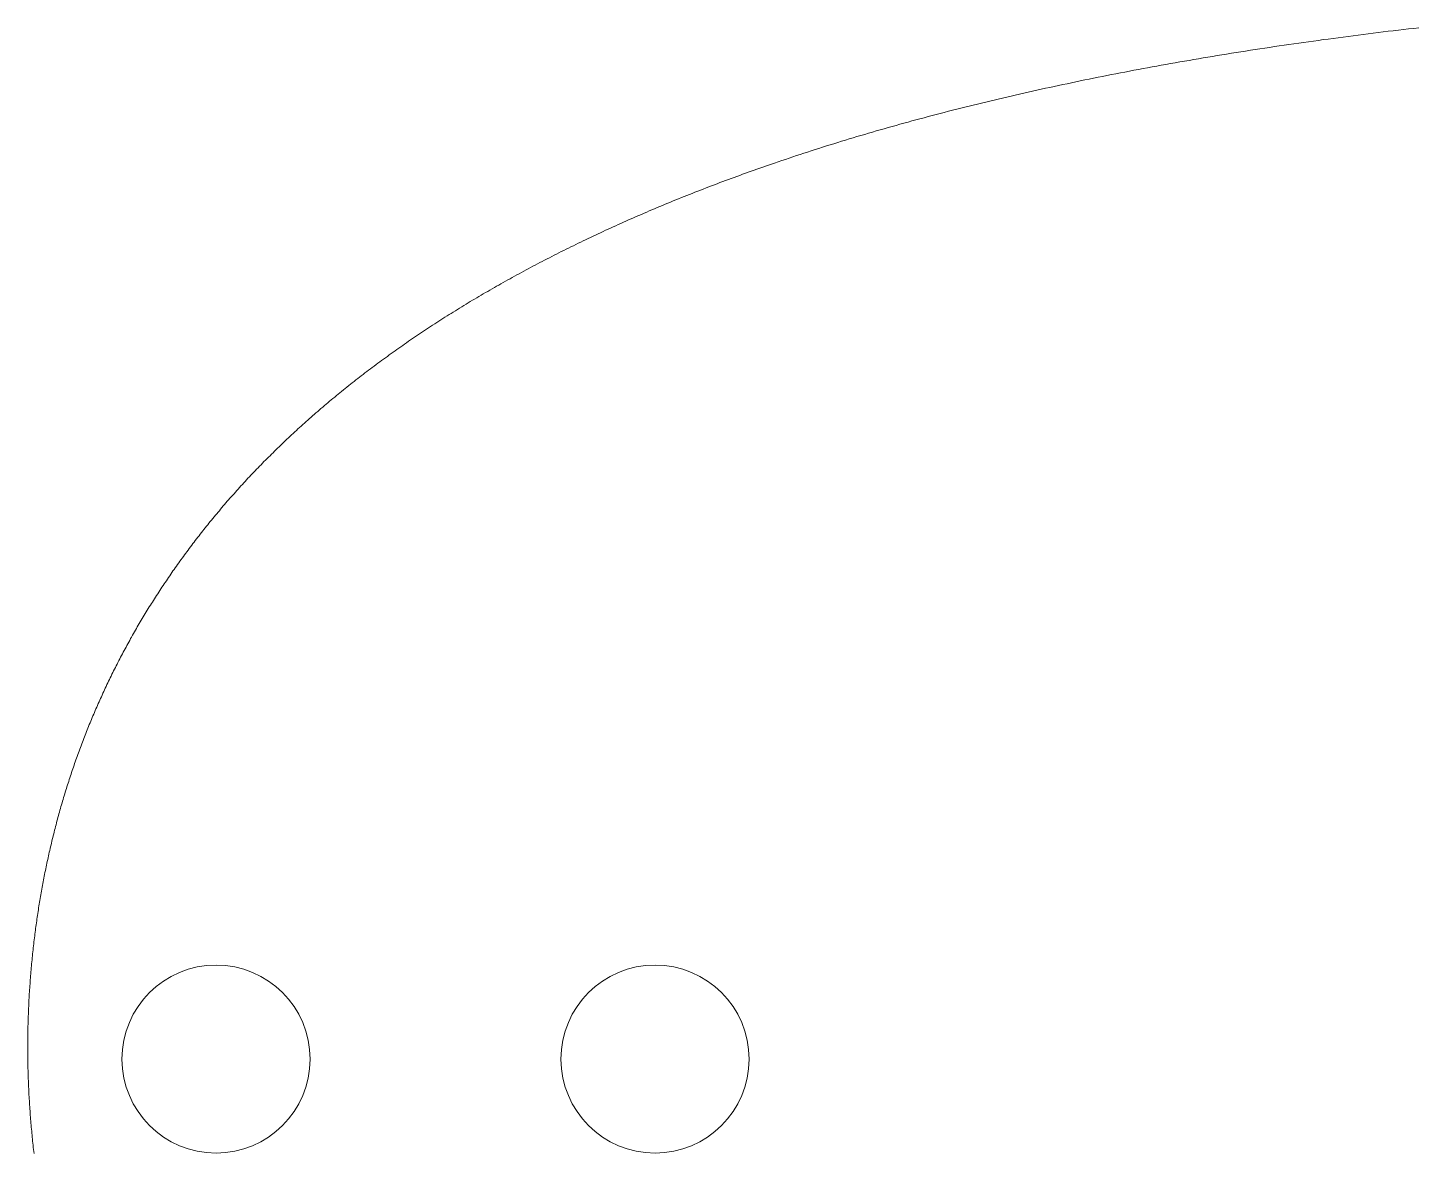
# Model space of a CAD drawing. Header units: millimetres. Extents: x -62 to 62, y -17 to 52.
# Drawn here: x -62 to -39.86, y -1.5 to 16.45 of the extents above; entities that cross this region are included whole.
import ezdxf

# ---------------------------------------------------------------- set-up
doc = ezdxf.new("R2010")
doc.units = ezdxf.units.MM
doc.layers.get('0').update_dxf_attribs({"lineweight": 5, "true_color": 0xffffff})

msp = doc.modelspace()

# ---------------------------------------------------------------- linework, layer by layer
for p, q in [((-40.309, 16.391), (-40.389, 16.381)), ((-40.228, 16.4), (-40.309, 16.391)), ((-40.147, 16.41), (-40.228, 16.4)), ((-40.066, 16.419), (-40.147, 16.41)), ((-39.984, 16.429), (-40.066, 16.419)), ((-39.903, 16.438), (-39.984, 16.429)), ((-39.821, 16.448), (-39.903, 16.438)), ((-41.969, 16.169), (-42.046, 16.158)), ((-41.891, 16.181), (-41.969, 16.169)), ((-41.814, 16.192), (-41.891, 16.181)), ((-41.736, 16.203), (-41.814, 16.192)), ((-41.658, 16.214), (-41.736, 16.203)), ((-41.58, 16.225), (-41.658, 16.214)), ((-41.501, 16.236), (-41.58, 16.225)), ((-41.423, 16.247), (-41.501, 16.236)), ((-41.344, 16.258), (-41.423, 16.247)), ((-41.266, 16.268), (-41.344, 16.258)), ((-41.187, 16.279), (-41.266, 16.268)), ((-41.108, 16.289), (-41.187, 16.279)), ((-41.029, 16.3), (-41.108, 16.289)), ((-40.949, 16.31), (-41.029, 16.3)), ((-40.87, 16.321), (-40.949, 16.31)), ((-40.79, 16.331), (-40.87, 16.321)), ((-40.71, 16.341), (-40.79, 16.331)), ((-40.63, 16.351), (-40.71, 16.341)), ((-40.55, 16.361), (-40.63, 16.351)), ((-40.47, 16.371), (-40.55, 16.361)), ((-40.389, 16.381), (-40.47, 16.371)), ((-43.41, 15.941), (-43.484, 15.928)), ((-43.336, 15.954), (-43.41, 15.941)), ((-43.261, 15.966), (-43.336, 15.954)), ((-43.186, 15.979), (-43.261, 15.966)), ((-43.111, 15.991), (-43.186, 15.979)), ((-43.036, 16.004), (-43.111, 15.991)), ((-42.961, 16.016), (-43.036, 16.004)), ((-42.886, 16.028), (-42.961, 16.016)), ((-42.81, 16.04), (-42.886, 16.028)), ((-42.734, 16.053), (-42.81, 16.04)), ((-42.659, 16.065), (-42.734, 16.053)), ((-42.583, 16.077), (-42.659, 16.065)), ((-42.506, 16.088), (-42.583, 16.077)), ((-42.43, 16.1), (-42.506, 16.088)), ((-42.354, 16.112), (-42.43, 16.1)), ((-42.277, 16.124), (-42.354, 16.112)), ((-42.2, 16.135), (-42.277, 16.124)), ((-42.123, 16.147), (-42.2, 16.135)), ((-42.046, 16.158), (-42.123, 16.147)), ((-44.579, 15.728), (-44.651, 15.714)), ((-44.507, 15.742), (-44.579, 15.728)), ((-44.435, 15.756), (-44.507, 15.742)), ((-44.363, 15.77), (-44.435, 15.756)), ((-44.291, 15.783), (-44.363, 15.77)), ((-44.218, 15.797), (-44.291, 15.783)), ((-44.146, 15.81), (-44.218, 15.797)), ((-44.073, 15.824), (-44.146, 15.81)), ((-44, 15.837), (-44.073, 15.824)), ((-43.927, 15.85), (-44, 15.837)), ((-43.853, 15.863), (-43.927, 15.85)), ((-43.78, 15.877), (-43.853, 15.863)), ((-43.706, 15.89), (-43.78, 15.877)), ((-43.632, 15.903), (-43.706, 15.89)), ((-43.558, 15.915), (-43.632, 15.903)), ((-43.484, 15.928), (-43.558, 15.915)), ((-45.638, 15.512), (-45.707, 15.497)), ((-45.568, 15.527), (-45.638, 15.512)), ((-45.499, 15.541), (-45.568, 15.527)), ((-45.429, 15.556), (-45.499, 15.541)), ((-45.359, 15.571), (-45.429, 15.556)), ((-45.289, 15.586), (-45.359, 15.571)), ((-45.219, 15.6), (-45.289, 15.586)), ((-45.148, 15.615), (-45.219, 15.6)), ((-45.078, 15.629), (-45.148, 15.615)), ((-45.007, 15.644), (-45.078, 15.629)), ((-44.936, 15.658), (-45.007, 15.644)), ((-44.865, 15.672), (-44.936, 15.658)), ((-44.794, 15.686), (-44.865, 15.672)), ((-44.722, 15.7), (-44.794, 15.686)), ((-44.651, 15.714), (-44.722, 15.7)), ((-46.66, 15.279), (-46.727, 15.263)), ((-46.593, 15.295), (-46.66, 15.279)), ((-46.526, 15.311), (-46.593, 15.295)), ((-46.459, 15.327), (-46.526, 15.311)), ((-46.391, 15.343), (-46.459, 15.327)), ((-46.323, 15.358), (-46.391, 15.343)), ((-46.256, 15.374), (-46.323, 15.358)), ((-46.188, 15.39), (-46.256, 15.374)), ((-46.119, 15.405), (-46.188, 15.39)), ((-46.051, 15.421), (-46.119, 15.405)), ((-45.983, 15.436), (-46.051, 15.421)), ((-45.914, 15.451), (-45.983, 15.436)), ((-45.845, 15.466), (-45.914, 15.451)), ((-45.776, 15.482), (-45.845, 15.466)), ((-45.707, 15.497), (-45.776, 15.482)), ((-47.517, 15.064), (-47.581, 15.047)), ((-47.452, 15.081), (-47.517, 15.064)), ((-47.387, 15.098), (-47.452, 15.081)), ((-47.321, 15.115), (-47.387, 15.098)), ((-47.256, 15.132), (-47.321, 15.115)), ((-47.19, 15.148), (-47.256, 15.132)), ((-47.125, 15.165), (-47.19, 15.148)), ((-47.059, 15.181), (-47.125, 15.165)), ((-46.993, 15.198), (-47.059, 15.181)), ((-46.927, 15.214), (-46.993, 15.198)), ((-46.86, 15.231), (-46.927, 15.214)), ((-46.794, 15.247), (-46.86, 15.231)), ((-46.727, 15.263), (-46.794, 15.247)), ((-48.346, 14.838), (-48.408, 14.82)), ((-48.283, 14.856), (-48.346, 14.838)), ((-48.22, 14.873), (-48.283, 14.856)), ((-48.157, 14.891), (-48.22, 14.873)), ((-48.094, 14.909), (-48.157, 14.891)), ((-48.03, 14.926), (-48.094, 14.909)), ((-47.966, 14.944), (-48.03, 14.926)), ((-47.903, 14.961), (-47.966, 14.944)), ((-47.839, 14.979), (-47.903, 14.961)), ((-47.775, 14.996), (-47.839, 14.979)), ((-47.71, 15.013), (-47.775, 14.996)), ((-47.646, 15.03), (-47.71, 15.013)), ((-47.581, 15.047), (-47.646, 15.03)), ((-49.087, 14.618), (-49.147, 14.599)), ((-49.026, 14.637), (-49.087, 14.618)), ((-48.965, 14.656), (-49.026, 14.637)), ((-48.904, 14.674), (-48.965, 14.656)), ((-48.842, 14.693), (-48.904, 14.674)), ((-48.781, 14.711), (-48.842, 14.693)), ((-48.719, 14.729), (-48.781, 14.711)), ((-48.657, 14.748), (-48.719, 14.729)), ((-48.595, 14.766), (-48.657, 14.748)), ((-48.533, 14.784), (-48.595, 14.766)), ((-48.471, 14.802), (-48.533, 14.784)), ((-48.408, 14.82), (-48.471, 14.802)), ((-49.745, 14.408), (-49.804, 14.389)), ((-49.686, 14.428), (-49.745, 14.408)), ((-49.627, 14.447), (-49.686, 14.428)), ((-49.567, 14.466), (-49.627, 14.447)), ((-49.508, 14.485), (-49.567, 14.466)), ((-49.448, 14.505), (-49.508, 14.485)), ((-49.388, 14.524), (-49.448, 14.505)), ((-49.328, 14.543), (-49.388, 14.524)), ((-49.268, 14.562), (-49.328, 14.543)), ((-49.208, 14.581), (-49.268, 14.562)), ((-49.147, 14.599), (-49.208, 14.581)), ((-50.421, 14.177), (-50.466, 14.16)), ((-50.374, 14.193), (-50.421, 14.177)), ((-50.328, 14.209), (-50.374, 14.193)), ((-50.282, 14.225), (-50.328, 14.209)), ((-50.236, 14.242), (-50.282, 14.225)), ((-50.189, 14.258), (-50.236, 14.242)), ((-50.143, 14.274), (-50.189, 14.258)), ((-50.096, 14.29), (-50.143, 14.274)), ((-50.038, 14.31), (-50.096, 14.29)), ((-49.98, 14.33), (-50.038, 14.31)), ((-49.921, 14.349), (-49.98, 14.33)), ((-49.863, 14.369), (-49.921, 14.349)), ((-49.804, 14.389), (-49.863, 14.369)), ((-51.009, 13.961), (-51.054, 13.944)), ((-50.965, 13.978), (-51.009, 13.961)), ((-50.92, 13.994), (-50.965, 13.978)), ((-50.875, 14.011), (-50.92, 13.994)), ((-50.83, 14.028), (-50.875, 14.011)), ((-50.785, 14.045), (-50.83, 14.028)), ((-50.74, 14.061), (-50.785, 14.045)), ((-50.695, 14.078), (-50.74, 14.061)), ((-50.649, 14.094), (-50.695, 14.078)), ((-50.604, 14.111), (-50.649, 14.094)), ((-50.558, 14.127), (-50.604, 14.111)), ((-50.512, 14.144), (-50.558, 14.127)), ((-50.466, 14.16), (-50.512, 14.144)), ((-51.58, 13.738), (-51.623, 13.72)), ((-51.537, 13.755), (-51.58, 13.738)), ((-51.494, 13.773), (-51.537, 13.755)), ((-51.45, 13.79), (-51.494, 13.773)), ((-51.407, 13.807), (-51.45, 13.79)), ((-51.363, 13.824), (-51.407, 13.807)), ((-51.319, 13.842), (-51.363, 13.824)), ((-51.275, 13.859), (-51.319, 13.842)), ((-51.231, 13.876), (-51.275, 13.859)), ((-51.187, 13.893), (-51.231, 13.876)), ((-51.143, 13.91), (-51.187, 13.893)), ((-51.098, 13.927), (-51.143, 13.91)), ((-51.054, 13.944), (-51.098, 13.927)), ((-52.133, 13.508), (-52.175, 13.49)), ((-52.091, 13.526), (-52.133, 13.508)), ((-52.049, 13.544), (-52.091, 13.526)), ((-52.007, 13.562), (-52.049, 13.544)), ((-51.965, 13.58), (-52.007, 13.562)), ((-51.922, 13.597), (-51.965, 13.58)), ((-51.88, 13.615), (-51.922, 13.597)), ((-51.837, 13.633), (-51.88, 13.615)), ((-51.795, 13.65), (-51.837, 13.633)), ((-51.752, 13.668), (-51.795, 13.65)), ((-51.709, 13.685), (-51.752, 13.668)), ((-51.666, 13.703), (-51.709, 13.685)), ((-51.623, 13.72), (-51.666, 13.703)), ((-52.627, 13.29), (-52.668, 13.272)), ((-52.586, 13.309), (-52.627, 13.29)), ((-52.546, 13.327), (-52.586, 13.309)), ((-52.505, 13.345), (-52.546, 13.327)), ((-52.464, 13.364), (-52.505, 13.345)), ((-52.423, 13.382), (-52.464, 13.364)), ((-52.382, 13.4), (-52.423, 13.382)), ((-52.341, 13.418), (-52.382, 13.4)), ((-52.299, 13.436), (-52.341, 13.418)), ((-52.258, 13.454), (-52.299, 13.436)), ((-52.216, 13.472), (-52.258, 13.454)), ((-52.175, 13.49), (-52.216, 13.472)), ((-53.106, 13.067), (-53.146, 13.048)), ((-53.067, 13.086), (-53.106, 13.067)), ((-53.028, 13.105), (-53.067, 13.086)), ((-52.988, 13.123), (-53.028, 13.105)), ((-52.948, 13.142), (-52.988, 13.123)), ((-52.908, 13.161), (-52.948, 13.142)), ((-52.869, 13.179), (-52.908, 13.161)), ((-52.829, 13.198), (-52.869, 13.179)), ((-52.789, 13.217), (-52.829, 13.198)), ((-52.748, 13.235), (-52.789, 13.217)), ((-52.708, 13.254), (-52.748, 13.235)), ((-52.668, 13.272), (-52.708, 13.254)), ((-53.533, 12.858), (-53.571, 12.838)), ((-53.494, 12.877), (-53.533, 12.858)), ((-53.456, 12.896), (-53.494, 12.877)), ((-53.418, 12.915), (-53.456, 12.896)), ((-53.379, 12.934), (-53.418, 12.915)), ((-53.34, 12.953), (-53.379, 12.934)), ((-53.302, 12.972), (-53.34, 12.953)), ((-53.263, 12.991), (-53.302, 12.972)), ((-53.224, 13.01), (-53.263, 12.991)), ((-53.185, 13.029), (-53.224, 13.01)), ((-53.146, 13.048), (-53.185, 13.029)), ((-53.983, 12.624), (-54.02, 12.605)), ((-53.946, 12.644), (-53.983, 12.624)), ((-53.909, 12.663), (-53.946, 12.644)), ((-53.872, 12.683), (-53.909, 12.663)), ((-53.835, 12.703), (-53.872, 12.683)), ((-53.797, 12.722), (-53.835, 12.703)), ((-53.76, 12.742), (-53.797, 12.722)), ((-53.722, 12.761), (-53.76, 12.742)), ((-53.685, 12.78), (-53.722, 12.761)), ((-53.647, 12.8), (-53.685, 12.78)), ((-53.609, 12.819), (-53.647, 12.8)), ((-53.571, 12.838), (-53.609, 12.819)), ((-54.384, 12.406), (-54.42, 12.386)), ((-54.348, 12.426), (-54.384, 12.406)), ((-54.312, 12.446), (-54.348, 12.426)), ((-54.276, 12.466), (-54.312, 12.446)), ((-54.24, 12.486), (-54.276, 12.466)), ((-54.203, 12.506), (-54.24, 12.486)), ((-54.167, 12.525), (-54.203, 12.506)), ((-54.131, 12.545), (-54.167, 12.525)), ((-54.094, 12.565), (-54.131, 12.545)), ((-54.057, 12.585), (-54.094, 12.565)), ((-54.02, 12.605), (-54.057, 12.585)), ((-54.772, 12.183), (-54.807, 12.162)), ((-54.738, 12.203), (-54.772, 12.183)), ((-54.703, 12.224), (-54.738, 12.203)), ((-54.668, 12.244), (-54.703, 12.224)), ((-54.633, 12.264), (-54.668, 12.244)), ((-54.597, 12.285), (-54.633, 12.264)), ((-54.562, 12.305), (-54.597, 12.285)), ((-54.527, 12.325), (-54.562, 12.305)), ((-54.491, 12.345), (-54.527, 12.325)), ((-54.456, 12.365), (-54.491, 12.345)), ((-54.42, 12.386), (-54.456, 12.365)), ((-55.149, 11.956), (-55.182, 11.935)), ((-55.115, 11.977), (-55.149, 11.956)), ((-55.081, 11.998), (-55.115, 11.977)), ((-55.047, 12.018), (-55.081, 11.998)), ((-55.013, 12.039), (-55.047, 12.018)), ((-54.979, 12.06), (-55.013, 12.039)), ((-54.945, 12.08), (-54.979, 12.06)), ((-54.911, 12.101), (-54.945, 12.08)), ((-54.876, 12.121), (-54.911, 12.101)), ((-54.842, 12.142), (-54.876, 12.121)), ((-54.807, 12.162), (-54.842, 12.142)), ((-55.481, 11.746), (-55.513, 11.725)), ((-55.448, 11.767), (-55.481, 11.746)), ((-55.415, 11.788), (-55.448, 11.767)), ((-55.382, 11.809), (-55.415, 11.788)), ((-55.349, 11.83), (-55.382, 11.809)), ((-55.316, 11.851), (-55.349, 11.83)), ((-55.283, 11.872), (-55.316, 11.851)), ((-55.249, 11.893), (-55.283, 11.872)), ((-55.216, 11.914), (-55.249, 11.893)), ((-55.182, 11.935), (-55.216, 11.914)), ((-55.803, 11.533), (-55.835, 11.512)), ((-55.771, 11.555), (-55.803, 11.533)), ((-55.739, 11.576), (-55.771, 11.555)), ((-55.707, 11.597), (-55.739, 11.576)), ((-55.675, 11.619), (-55.707, 11.597)), ((-55.643, 11.64), (-55.675, 11.619)), ((-55.611, 11.661), (-55.643, 11.64)), ((-55.578, 11.683), (-55.611, 11.661)), ((-55.546, 11.704), (-55.578, 11.683)), ((-55.513, 11.725), (-55.546, 11.704)), ((-56.146, 11.295), (-56.177, 11.273)), ((-56.116, 11.317), (-56.146, 11.295)), ((-56.085, 11.339), (-56.116, 11.317)), ((-56.054, 11.36), (-56.085, 11.339)), ((-56.023, 11.382), (-56.054, 11.36)), ((-55.992, 11.404), (-56.023, 11.382)), ((-55.96, 11.425), (-55.992, 11.404)), ((-55.929, 11.447), (-55.96, 11.425)), ((-55.898, 11.469), (-55.929, 11.447)), ((-55.866, 11.49), (-55.898, 11.469)), ((-55.835, 11.512), (-55.866, 11.49)), ((-56.448, 11.075), (-56.478, 11.053)), ((-56.419, 11.097), (-56.448, 11.075)), ((-56.389, 11.119), (-56.419, 11.097)), ((-56.359, 11.142), (-56.389, 11.119)), ((-56.329, 11.164), (-56.359, 11.142)), ((-56.299, 11.186), (-56.329, 11.164)), ((-56.268, 11.207), (-56.299, 11.186)), ((-56.238, 11.229), (-56.268, 11.207)), ((-56.207, 11.251), (-56.238, 11.229)), ((-56.177, 11.273), (-56.207, 11.251)), ((-56.741, 10.852), (-56.77, 10.83)), ((-56.712, 10.875), (-56.741, 10.852)), ((-56.683, 10.897), (-56.712, 10.875)), ((-56.654, 10.92), (-56.683, 10.897)), ((-56.625, 10.942), (-56.654, 10.92)), ((-56.596, 10.964), (-56.625, 10.942)), ((-56.567, 10.987), (-56.596, 10.964)), ((-56.537, 11.009), (-56.567, 10.987)), ((-56.508, 11.031), (-56.537, 11.009)), ((-56.478, 11.053), (-56.508, 11.031)), ((-56.997, 10.649), (-57.025, 10.627)), ((-56.969, 10.672), (-56.997, 10.649)), ((-56.941, 10.695), (-56.969, 10.672)), ((-56.912, 10.717), (-56.941, 10.695)), ((-56.884, 10.74), (-56.912, 10.717)), ((-56.856, 10.763), (-56.884, 10.74)), ((-56.827, 10.785), (-56.856, 10.763)), ((-56.799, 10.808), (-56.827, 10.785)), ((-56.77, 10.83), (-56.799, 10.808)), ((-57.272, 10.421), (-57.299, 10.398)), ((-57.245, 10.444), (-57.272, 10.421)), ((-57.217, 10.467), (-57.245, 10.444)), ((-57.19, 10.49), (-57.217, 10.467)), ((-57.163, 10.513), (-57.19, 10.49)), ((-57.135, 10.536), (-57.163, 10.513)), ((-57.108, 10.558), (-57.135, 10.536)), ((-57.08, 10.581), (-57.108, 10.558)), ((-57.052, 10.604), (-57.08, 10.581)), ((-57.025, 10.627), (-57.052, 10.604)), ((-57.538, 10.19), (-57.564, 10.166)), ((-57.512, 10.213), (-57.538, 10.19)), ((-57.485, 10.236), (-57.512, 10.213)), ((-57.459, 10.259), (-57.485, 10.236)), ((-57.432, 10.283), (-57.459, 10.259)), ((-57.406, 10.306), (-57.432, 10.283)), ((-57.379, 10.329), (-57.406, 10.306)), ((-57.352, 10.352), (-57.379, 10.329)), ((-57.326, 10.375), (-57.352, 10.352)), ((-57.299, 10.398), (-57.326, 10.375)), ((-57.769, 9.979), (-57.795, 9.956)), ((-57.744, 10.003), (-57.769, 9.979)), ((-57.719, 10.026), (-57.744, 10.003)), ((-57.693, 10.05), (-57.719, 10.026)), ((-57.667, 10.073), (-57.693, 10.05)), ((-57.642, 10.096), (-57.667, 10.073)), ((-57.616, 10.12), (-57.642, 10.096)), ((-57.59, 10.143), (-57.616, 10.12)), ((-57.564, 10.166), (-57.59, 10.143)), ((-58.018, 9.743), (-58.043, 9.719)), ((-57.994, 9.766), (-58.018, 9.743)), ((-57.969, 9.79), (-57.994, 9.766)), ((-57.945, 9.814), (-57.969, 9.79)), ((-57.92, 9.838), (-57.945, 9.814)), ((-57.895, 9.861), (-57.92, 9.838)), ((-57.87, 9.885), (-57.895, 9.861)), ((-57.845, 9.909), (-57.87, 9.885)), ((-57.82, 9.932), (-57.845, 9.909)), ((-57.795, 9.956), (-57.82, 9.932)), ((-58.235, 9.528), (-58.258, 9.504)), ((-58.211, 9.552), (-58.235, 9.528)), ((-58.187, 9.576), (-58.211, 9.552)), ((-58.163, 9.6), (-58.187, 9.576)), ((-58.139, 9.623), (-58.163, 9.6)), ((-58.115, 9.647), (-58.139, 9.623)), ((-58.091, 9.671), (-58.115, 9.647)), ((-58.067, 9.695), (-58.091, 9.671)), ((-58.043, 9.719), (-58.067, 9.695)), ((-58.444, 9.31), (-58.467, 9.286)), ((-58.421, 9.335), (-58.444, 9.31)), ((-58.398, 9.359), (-58.421, 9.335)), ((-58.375, 9.383), (-58.398, 9.359)), ((-58.352, 9.407), (-58.375, 9.383)), ((-58.329, 9.431), (-58.352, 9.407)), ((-58.305, 9.455), (-58.329, 9.431)), ((-58.282, 9.479), (-58.305, 9.455)), ((-58.258, 9.504), (-58.282, 9.479)), ((-58.646, 9.091), (-58.668, 9.067)), ((-58.624, 9.116), (-58.646, 9.091)), ((-58.602, 9.14), (-58.624, 9.116)), ((-58.58, 9.164), (-58.602, 9.14)), ((-58.557, 9.189), (-58.58, 9.164)), ((-58.535, 9.213), (-58.557, 9.189)), ((-58.512, 9.237), (-58.535, 9.213)), ((-58.49, 9.262), (-58.512, 9.237)), ((-58.467, 9.286), (-58.49, 9.262)), ((-58.841, 8.87), (-58.863, 8.845)), ((-58.82, 8.895), (-58.841, 8.87)), ((-58.799, 8.919), (-58.82, 8.895)), ((-58.777, 8.944), (-58.799, 8.919)), ((-58.756, 8.968), (-58.777, 8.944)), ((-58.734, 8.993), (-58.756, 8.968)), ((-58.712, 9.017), (-58.734, 8.993)), ((-58.69, 9.042), (-58.712, 9.017)), ((-58.668, 9.067), (-58.69, 9.042)), ((-59.03, 8.647), (-59.05, 8.622)), ((-59.009, 8.672), (-59.03, 8.647)), ((-58.989, 8.697), (-59.009, 8.672)), ((-58.968, 8.722), (-58.989, 8.697)), ((-58.947, 8.746), (-58.968, 8.722)), ((-58.926, 8.771), (-58.947, 8.746)), ((-58.905, 8.796), (-58.926, 8.771)), ((-58.884, 8.821), (-58.905, 8.796)), ((-58.863, 8.845), (-58.884, 8.821)), ((-59.212, 8.422), (-59.232, 8.397)), ((-59.192, 8.447), (-59.212, 8.422)), ((-59.172, 8.472), (-59.192, 8.447)), ((-59.152, 8.497), (-59.172, 8.472)), ((-59.132, 8.522), (-59.152, 8.497)), ((-59.112, 8.547), (-59.132, 8.522)), ((-59.091, 8.572), (-59.112, 8.547)), ((-59.071, 8.597), (-59.091, 8.572)), ((-59.05, 8.622), (-59.071, 8.597)), ((-59.388, 8.194), (-59.407, 8.169)), ((-59.369, 8.22), (-59.388, 8.194)), ((-59.35, 8.245), (-59.369, 8.22)), ((-59.33, 8.27), (-59.35, 8.245)), ((-59.311, 8.296), (-59.33, 8.27)), ((-59.291, 8.321), (-59.311, 8.296)), ((-59.271, 8.346), (-59.291, 8.321)), ((-59.252, 8.371), (-59.271, 8.346)), ((-59.232, 8.397), (-59.252, 8.371)), ((-59.539, 7.99), (-59.558, 7.965)), ((-59.521, 8.016), (-59.539, 7.99)), ((-59.502, 8.041), (-59.521, 8.016)), ((-59.483, 8.067), (-59.502, 8.041)), ((-59.464, 8.092), (-59.483, 8.067)), ((-59.445, 8.118), (-59.464, 8.092)), ((-59.426, 8.143), (-59.445, 8.118)), ((-59.407, 8.169), (-59.426, 8.143)), ((-59.704, 7.759), (-59.722, 7.733)), ((-59.686, 7.784), (-59.704, 7.759)), ((-59.668, 7.81), (-59.686, 7.784)), ((-59.65, 7.836), (-59.668, 7.81)), ((-59.631, 7.862), (-59.65, 7.836)), ((-59.613, 7.887), (-59.631, 7.862)), ((-59.595, 7.913), (-59.613, 7.887)), ((-59.576, 7.939), (-59.595, 7.913)), ((-59.558, 7.965), (-59.576, 7.939)), ((-59.845, 7.551), (-59.862, 7.525)), ((-59.827, 7.577), (-59.845, 7.551)), ((-59.81, 7.603), (-59.827, 7.577)), ((-59.792, 7.629), (-59.81, 7.603)), ((-59.775, 7.655), (-59.792, 7.629)), ((-59.757, 7.681), (-59.775, 7.655)), ((-59.739, 7.707), (-59.757, 7.681)), ((-59.722, 7.733), (-59.739, 7.707)), ((-59.998, 7.315), (-60.014, 7.289)), ((-59.981, 7.342), (-59.998, 7.315)), ((-59.964, 7.368), (-59.981, 7.342)), ((-59.947, 7.394), (-59.964, 7.368)), ((-59.93, 7.42), (-59.947, 7.394)), ((-59.913, 7.447), (-59.93, 7.42)), ((-59.896, 7.473), (-59.913, 7.447)), ((-59.879, 7.499), (-59.896, 7.473)), ((-59.862, 7.525), (-59.879, 7.499)), ((-60.128, 7.104), (-60.144, 7.078)), ((-60.112, 7.131), (-60.128, 7.104)), ((-60.096, 7.157), (-60.112, 7.131)), ((-60.08, 7.184), (-60.096, 7.157)), ((-60.064, 7.21), (-60.08, 7.184)), ((-60.047, 7.237), (-60.064, 7.21)), ((-60.031, 7.263), (-60.047, 7.237)), ((-60.014, 7.289), (-60.031, 7.263)), ((-60.27, 6.865), (-60.285, 6.838)), ((-60.255, 6.892), (-60.27, 6.865)), ((-60.239, 6.919), (-60.255, 6.892)), ((-60.223, 6.945), (-60.239, 6.919)), ((-60.208, 6.972), (-60.223, 6.945)), ((-60.192, 6.998), (-60.208, 6.972)), ((-60.176, 7.025), (-60.192, 6.998)), ((-60.16, 7.051), (-60.176, 7.025)), ((-60.144, 7.078), (-60.16, 7.051)), ((-60.391, 6.651), (-60.406, 6.624)), ((-60.376, 6.678), (-60.391, 6.651)), ((-60.361, 6.705), (-60.376, 6.678)), ((-60.346, 6.731), (-60.361, 6.705)), ((-60.331, 6.758), (-60.346, 6.731)), ((-60.316, 6.785), (-60.331, 6.758)), ((-60.301, 6.812), (-60.316, 6.785)), ((-60.285, 6.838), (-60.301, 6.812)), ((-60.507, 6.435), (-60.521, 6.408)), ((-60.493, 6.462), (-60.507, 6.435)), ((-60.478, 6.489), (-60.493, 6.462)), ((-60.464, 6.516), (-60.478, 6.489)), ((-60.45, 6.543), (-60.464, 6.516)), ((-60.435, 6.57), (-60.45, 6.543)), ((-60.42, 6.597), (-60.435, 6.57)), ((-60.406, 6.624), (-60.42, 6.597)), ((-60.619, 6.218), (-60.632, 6.19)), ((-60.605, 6.245), (-60.619, 6.218)), ((-60.591, 6.272), (-60.605, 6.245)), ((-60.577, 6.299), (-60.591, 6.272)), ((-60.563, 6.326), (-60.577, 6.299)), ((-60.549, 6.354), (-60.563, 6.326)), ((-60.535, 6.381), (-60.549, 6.354)), ((-60.521, 6.408), (-60.535, 6.381)), ((-60.726, 5.999), (-60.739, 5.971)), ((-60.713, 6.026), (-60.726, 5.999)), ((-60.699, 6.054), (-60.713, 6.026)), ((-60.686, 6.081), (-60.699, 6.054)), ((-60.673, 6.108), (-60.686, 6.081)), ((-60.659, 6.136), (-60.673, 6.108)), ((-60.646, 6.163), (-60.659, 6.136)), ((-60.632, 6.19), (-60.646, 6.163)), ((-60.828, 5.779), (-60.841, 5.751)), ((-60.816, 5.806), (-60.828, 5.779)), ((-60.803, 5.834), (-60.816, 5.806)), ((-60.79, 5.861), (-60.803, 5.834)), ((-60.778, 5.889), (-60.79, 5.861)), ((-60.765, 5.916), (-60.778, 5.889)), ((-60.752, 5.944), (-60.765, 5.916)), ((-60.739, 5.971), (-60.752, 5.944)), ((-60.926, 5.557), (-60.938, 5.529)), ((-60.914, 5.585), (-60.926, 5.557)), ((-60.902, 5.613), (-60.914, 5.585)), ((-60.89, 5.64), (-60.902, 5.613)), ((-60.878, 5.668), (-60.89, 5.64)), ((-60.865, 5.696), (-60.878, 5.668)), ((-60.853, 5.723), (-60.865, 5.696)), ((-60.841, 5.751), (-60.853, 5.723)), ((-61.02, 5.334), (-61.031, 5.306)), ((-61.008, 5.362), (-61.02, 5.334)), ((-60.997, 5.39), (-61.008, 5.362)), ((-60.985, 5.418), (-60.997, 5.39)), ((-60.973, 5.446), (-60.985, 5.418)), ((-60.962, 5.474), (-60.973, 5.446)), ((-60.95, 5.501), (-60.962, 5.474)), ((-60.938, 5.529), (-60.95, 5.501)), ((-61.109, 5.11), (-61.119, 5.082)), ((-61.098, 5.138), (-61.109, 5.11)), ((-61.087, 5.166), (-61.098, 5.138)), ((-61.076, 5.194), (-61.087, 5.166)), ((-61.065, 5.222), (-61.076, 5.194)), ((-61.054, 5.25), (-61.065, 5.222)), ((-61.042, 5.278), (-61.054, 5.25)), ((-61.031, 5.306), (-61.042, 5.278)), ((-61.193, 4.884), (-61.204, 4.856)), ((-61.183, 4.912), (-61.193, 4.884)), ((-61.173, 4.941), (-61.183, 4.912)), ((-61.162, 4.969), (-61.173, 4.941)), ((-61.152, 4.997), (-61.162, 4.969)), ((-61.141, 5.025), (-61.152, 4.997)), ((-61.13, 5.053), (-61.141, 5.025)), ((-61.119, 5.082), (-61.13, 5.053)), ((-61.274, 4.657), (-61.283, 4.629)), ((-61.264, 4.685), (-61.274, 4.657)), ((-61.254, 4.714), (-61.264, 4.685)), ((-61.244, 4.742), (-61.254, 4.714)), ((-61.234, 4.771), (-61.244, 4.742)), ((-61.224, 4.799), (-61.234, 4.771)), ((-61.214, 4.827), (-61.224, 4.799)), ((-61.204, 4.856), (-61.214, 4.827)), ((-61.349, 4.429), (-61.359, 4.4)), ((-61.34, 4.457), (-61.349, 4.429)), ((-61.331, 4.486), (-61.34, 4.457)), ((-61.321, 4.515), (-61.331, 4.486)), ((-61.312, 4.543), (-61.321, 4.515)), ((-61.302, 4.572), (-61.312, 4.543)), ((-61.293, 4.6), (-61.302, 4.572)), ((-61.283, 4.629), (-61.293, 4.6)), ((-61.412, 4.228), (-61.421, 4.199)), ((-61.403, 4.257), (-61.412, 4.228)), ((-61.395, 4.286), (-61.403, 4.257)), ((-61.386, 4.314), (-61.395, 4.286)), ((-61.377, 4.343), (-61.386, 4.314)), ((-61.368, 4.372), (-61.377, 4.343)), ((-61.359, 4.4), (-61.368, 4.372)), ((-61.48, 3.998), (-61.488, 3.969)), ((-61.472, 4.026), (-61.48, 3.998)), ((-61.463, 4.055), (-61.472, 4.026)), ((-61.455, 4.084), (-61.463, 4.055)), ((-61.447, 4.113), (-61.455, 4.084)), ((-61.438, 4.142), (-61.447, 4.113)), ((-61.43, 4.171), (-61.438, 4.142)), ((-61.421, 4.199), (-61.43, 4.171)), ((-61.544, 3.766), (-61.551, 3.737)), ((-61.536, 3.795), (-61.544, 3.766)), ((-61.528, 3.824), (-61.536, 3.795)), ((-61.52, 3.853), (-61.528, 3.824)), ((-61.512, 3.882), (-61.52, 3.853)), ((-61.504, 3.911), (-61.512, 3.882)), ((-61.496, 3.94), (-61.504, 3.911)), ((-61.488, 3.969), (-61.496, 3.94)), ((-61.596, 3.562), (-61.603, 3.533)), ((-61.588, 3.591), (-61.596, 3.562)), ((-61.581, 3.62), (-61.588, 3.591)), ((-61.574, 3.65), (-61.581, 3.62)), ((-61.566, 3.679), (-61.574, 3.65)), ((-61.559, 3.708), (-61.566, 3.679)), ((-61.551, 3.737), (-61.559, 3.708)), ((-61.651, 3.328), (-61.658, 3.299)), ((-61.645, 3.358), (-61.651, 3.328)), ((-61.638, 3.387), (-61.645, 3.358)), ((-61.631, 3.416), (-61.638, 3.387)), ((-61.624, 3.445), (-61.631, 3.416)), ((-61.617, 3.475), (-61.624, 3.445)), ((-61.61, 3.504), (-61.617, 3.475)), ((-61.603, 3.533), (-61.61, 3.504)), ((-61.697, 3.123), (-61.703, 3.093)), ((-61.69, 3.152), (-61.697, 3.123)), ((-61.684, 3.182), (-61.69, 3.152)), ((-61.678, 3.211), (-61.684, 3.182)), ((-61.671, 3.24), (-61.678, 3.211)), ((-61.665, 3.27), (-61.671, 3.24)), ((-61.658, 3.299), (-61.665, 3.27)), ((-61.744, 2.887), (-61.75, 2.857)), ((-61.739, 2.916), (-61.744, 2.887)), ((-61.733, 2.946), (-61.739, 2.916)), ((-61.727, 2.975), (-61.733, 2.946)), ((-61.721, 3.005), (-61.727, 2.975)), ((-61.715, 3.034), (-61.721, 3.005)), ((-61.709, 3.064), (-61.715, 3.034)), ((-61.703, 3.093), (-61.709, 3.064)), ((-61.783, 2.68), (-61.788, 2.65)), ((-61.778, 2.709), (-61.783, 2.68)), ((-61.772, 2.739), (-61.778, 2.709)), ((-61.767, 2.768), (-61.772, 2.739)), ((-61.761, 2.798), (-61.767, 2.768)), ((-61.756, 2.828), (-61.761, 2.798)), ((-61.75, 2.857), (-61.756, 2.828)), ((-61.823, 2.442), (-61.828, 2.412)), ((-61.818, 2.471), (-61.823, 2.442)), ((-61.813, 2.501), (-61.818, 2.471)), ((-61.809, 2.531), (-61.813, 2.501)), ((-61.804, 2.561), (-61.809, 2.531)), ((-61.798, 2.59), (-61.804, 2.561)), ((-61.793, 2.62), (-61.798, 2.59)), ((-61.788, 2.65), (-61.793, 2.62)), ((-61.855, 2.233), (-61.859, 2.203)), ((-61.851, 2.263), (-61.855, 2.233)), ((-61.846, 2.292), (-61.851, 2.263)), ((-61.842, 2.322), (-61.846, 2.292)), ((-61.837, 2.352), (-61.842, 2.322)), ((-61.833, 2.382), (-61.837, 2.352)), ((-61.828, 2.412), (-61.833, 2.382)), ((-61.888, 1.993), (-61.891, 1.963)), ((-61.884, 2.023), (-61.888, 1.993)), ((-61.88, 2.053), (-61.884, 2.023)), ((-61.876, 2.083), (-61.88, 2.053)), ((-61.872, 2.113), (-61.876, 2.083)), ((-61.868, 2.143), (-61.872, 2.113)), ((-61.863, 2.173), (-61.868, 2.143)), ((-61.859, 2.203), (-61.863, 2.173)), ((-61.914, 1.774), (-61.917, 1.742)), ((-61.91, 1.806), (-61.914, 1.774)), ((-61.907, 1.837), (-61.91, 1.806)), ((-61.903, 1.869), (-61.907, 1.837)), ((-61.899, 1.901), (-61.903, 1.869)), ((-61.895, 1.933), (-61.899, 1.901)), ((-61.891, 1.963), (-61.895, 1.933)), ((-61.937, 1.55), (-61.94, 1.518)), ((-61.934, 1.582), (-61.937, 1.55)), ((-61.931, 1.614), (-61.934, 1.582)), ((-61.927, 1.646), (-61.931, 1.614)), ((-61.924, 1.678), (-61.927, 1.646)), ((-61.921, 1.71), (-61.924, 1.678)), ((-61.917, 1.742), (-61.921, 1.71)), ((-61.954, 1.359), (-61.957, 1.327)), ((-61.951, 1.391), (-61.954, 1.359)), ((-61.949, 1.422), (-61.951, 1.391)), ((-61.946, 1.454), (-61.949, 1.422)), ((-61.943, 1.486), (-61.946, 1.454)), ((-61.94, 1.518), (-61.943, 1.486)), ((-61.971, 1.134), (-61.973, 1.102)), ((-61.968, 1.166), (-61.971, 1.134)), ((-61.966, 1.198), (-61.968, 1.166)), ((-61.964, 1.23), (-61.966, 1.198)), ((-61.961, 1.262), (-61.964, 1.23)), ((-61.959, 1.295), (-61.961, 1.262)), ((-61.957, 1.327), (-61.959, 1.295)), ((-61.984, 0.91), (-61.985, 0.878)), ((-61.982, 0.942), (-61.984, 0.91)), ((-61.98, 0.974), (-61.982, 0.942)), ((-61.978, 1.006), (-61.98, 0.974)), ((-61.977, 1.038), (-61.978, 1.006)), ((-61.975, 1.07), (-61.977, 1.038)), ((-61.973, 1.102), (-61.975, 1.07)), ((-61.993, 0.685), (-61.994, 0.653)), ((-61.992, 0.717), (-61.993, 0.685)), ((-61.991, 0.749), (-61.992, 0.717)), ((-61.989, 0.781), (-61.991, 0.749)), ((-61.988, 0.813), (-61.989, 0.781)), ((-61.987, 0.846), (-61.988, 0.813)), ((-61.985, 0.878), (-61.987, 0.846)), ((-61.999, 0.46), (-62, 0.428)), ((-61.998, 0.492), (-61.999, 0.46)), ((-61.997, 0.556), (-61.998, 0.524)), ((-61.998, 0.524), (-61.998, 0.492)), ((-61.996, 0.588), (-61.997, 0.556)), ((-61.995, 0.621), (-61.996, 0.588)), ((-61.994, 0.653), (-61.995, 0.621)), ((-62.001, 0.267), (-62.002, 0.235)), ((-62.002, 0.235), (-62.002, 0.202)), ((-62, 0.395), (-62.001, 0.363)), ((-62.001, 0.363), (-62.001, 0.331)), ((-62.001, 0.331), (-62.001, 0.299)), ((-62.001, 0.299), (-62.001, 0.267)), ((-62, 0.428), (-62, 0.395)), ((-62.002, 0.202), (-62.002, 0.17)), ((-62.002, 0.17), (-62.002, 0.138)), ((-62.002, 0.138), (-62.001, 0.106)), ((-62.001, 0.106), (-62.001, 0.074)), ((-62.001, 0.074), (-62.001, 0.041)), ((-62.001, 0.041), (-62, 0.009)), ((-62, 0.009), (-62, -0.023)), ((-62, -0.023), (-62, -0.055)), ((-62, -0.055), (-61.999, -0.088)), ((-61.999, -0.088), (-61.998, -0.12)), ((-61.998, -0.12), (-61.998, -0.152)), ((-61.998, -0.152), (-61.997, -0.184)), ((-61.997, -0.184), (-61.996, -0.216)), ((-61.996, -0.216), (-61.995, -0.249)), ((-61.995, -0.249), (-61.994, -0.281)), ((-61.994, -0.281), (-61.993, -0.313)), ((-61.993, -0.313), (-61.992, -0.345)), ((-61.992, -0.345), (-61.99, -0.378)), ((-61.99, -0.378), (-61.989, -0.41)), ((-61.989, -0.41), (-61.988, -0.442)), ((-61.988, -0.442), (-61.986, -0.474)), ((-61.986, -0.474), (-61.985, -0.506)), ((-61.985, -0.506), (-61.983, -0.539)), ((-61.983, -0.539), (-61.982, -0.571)), ((-61.982, -0.571), (-61.98, -0.603)), ((-61.98, -0.603), (-61.978, -0.635)), ((-61.978, -0.635), (-61.976, -0.668)), ((-61.976, -0.668), (-61.974, -0.7)), ((-61.974, -0.7), (-61.972, -0.732)), ((-61.972, -0.732), (-61.97, -0.764)), ((-61.97, -0.764), (-61.968, -0.796)), ((-61.968, -0.796), (-61.966, -0.829)), ((-61.966, -0.829), (-61.963, -0.861)), ((-61.963, -0.861), (-61.961, -0.893)), ((-61.961, -0.893), (-61.959, -0.925)), ((-61.959, -0.925), (-61.956, -0.957)), ((-61.956, -0.957), (-61.954, -0.99)), ((-61.954, -0.99), (-61.951, -1.022)), ((-61.951, -1.022), (-61.948, -1.054)), ((-61.948, -1.054), (-61.945, -1.086)), ((-61.945, -1.086), (-61.942, -1.118)), ((-61.942, -1.118), (-61.939, -1.15)), ((-61.939, -1.15), (-61.936, -1.183)), ((-61.936, -1.183), (-61.933, -1.215)), ((-61.933, -1.215), (-61.93, -1.247)), ((-61.93, -1.247), (-61.927, -1.279)), ((-61.927, -1.279), (-61.924, -1.311)), ((-61.924, -1.311), (-61.92, -1.343)), ((-61.92, -1.343), (-61.917, -1.376)), ((-61.917, -1.376), (-61.913, -1.408)), ((-61.913, -1.408), (-61.91, -1.44)), ((-61.91, -1.44), (-61.906, -1.472)), ((-61.906, -1.472), (-61.902, -1.504))]:
    msp.add_line(p, q)
for centre in [(-59, 0), (-52, 0)]:
    msp.add_circle(centre, 1.5)

doc.saveas('drawing.dxf')
